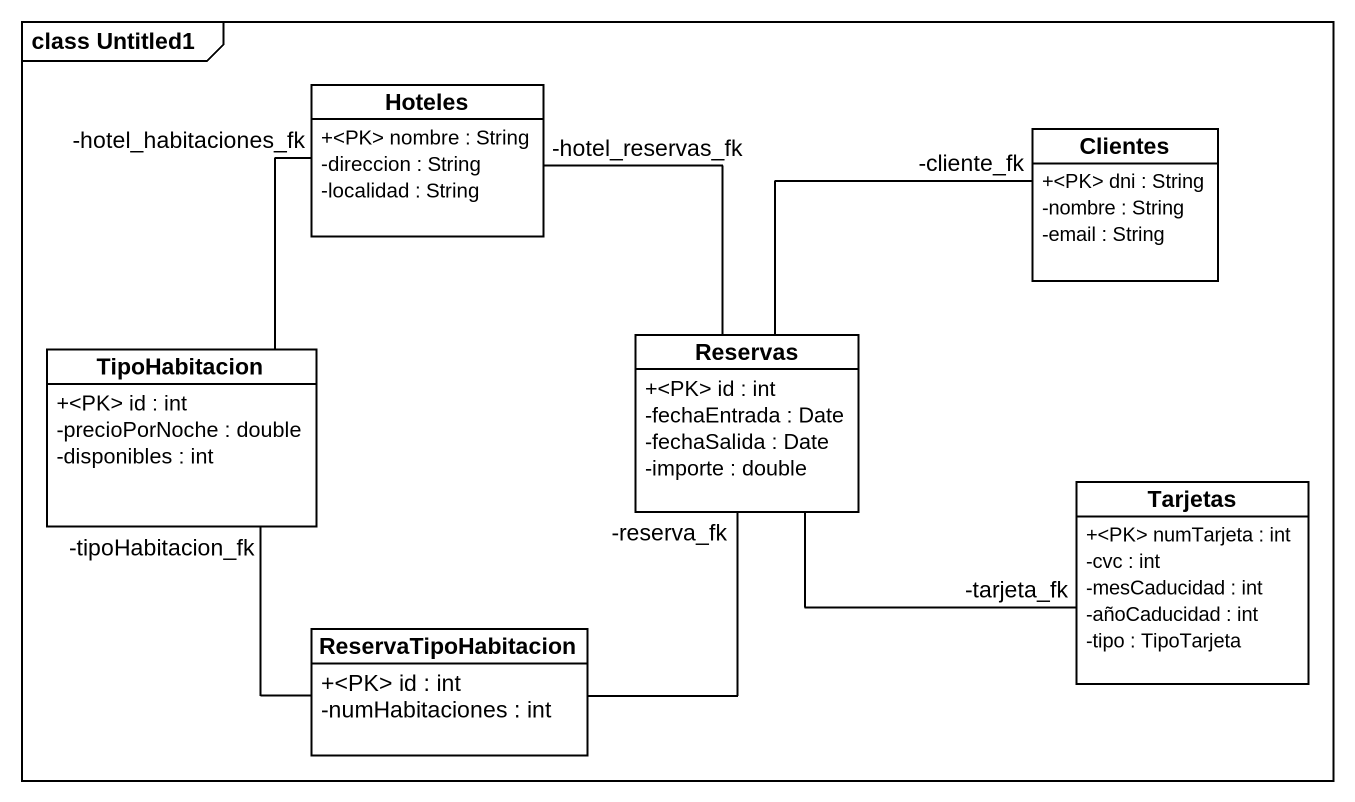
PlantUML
@startuml
mainframe class Untitled1
hide circle
hide empty members
skinparam classAttributeIconSize 0
class Hoteles {
  +<PK> nombre : String
  -direccion : String
  -localidad : String
}
class Clientes {
  +<PK> dni : String
  -nombre : String
  -email : String
}
class TipoHabitacion {
  +<PK> id : int
  -precioPorNoche : double
  -disponibles : int
}
class Reservas {
  +<PK> id : int
  -fechaEntrada : Date
  -fechaSalida : Date
  -importe : double
}
class Tarjetas {
  +<PK> numTarjeta : int
  -cvc : int
  -mesCaducidad : int
  -añoCaducidad : int
  -tipo : TipoTarjeta
}
class ReservaTipoHabitacion {
  +<PK> id : int
  -numHabitaciones : int
}
TipoHabitacion -up- "-hotel_habitaciones_fk" Hoteles
Reservas -up- "-hotel_reservas_fk" Hoteles
Reservas -right- "-cliente_fk" Clientes
Reservas -right- "-tarjeta_fk" Tarjetas
ReservaTipoHabitacion -up- "-tipoHabitacion_fk" TipoHabitacion
ReservaTipoHabitacion -up- "-reserva_fk" Reservas
@enduml
